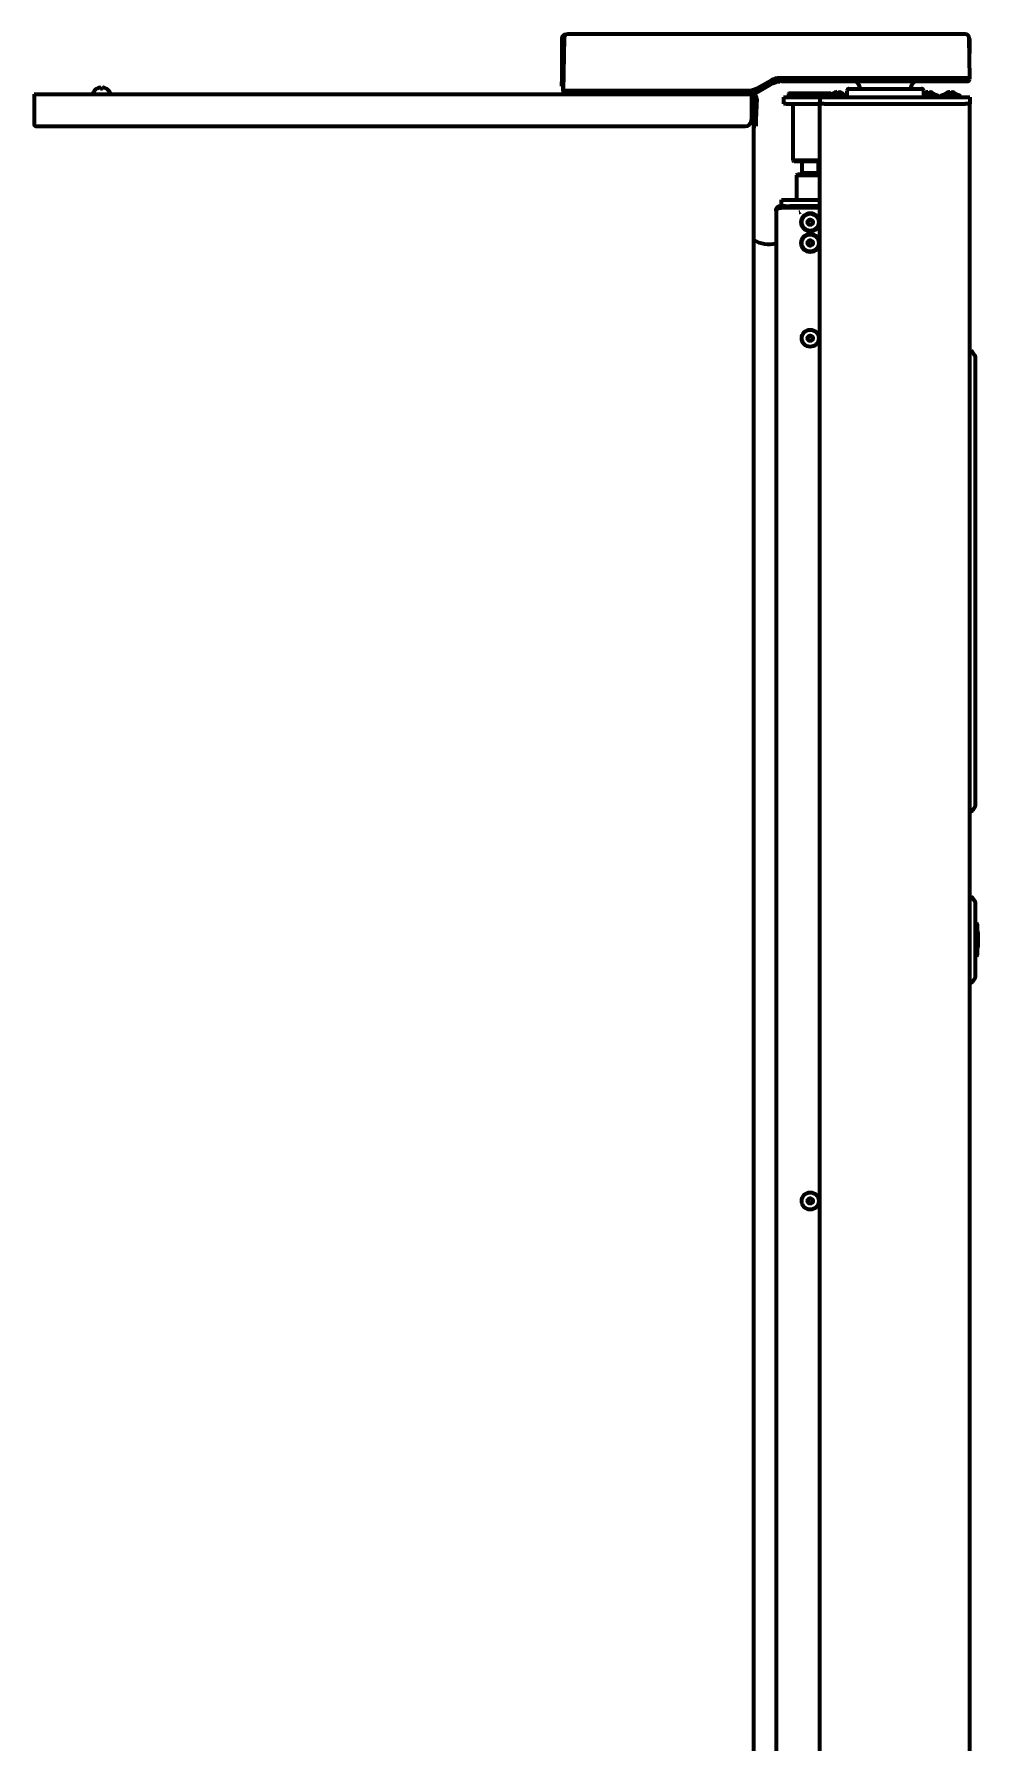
# Model space of a CAD drawing. Header units: inches. Extents: x -3077 to 7201, y 316 to 5463.
# Drawn here: x 5043 to 5484, y 2982 to 3780 of the extents above; entities that cross this region are included whole.
import ezdxf

# ---------------------------------------------------------------- set-up
doc = ezdxf.new("R2010")
doc.units = ezdxf.units.IN

msp = doc.modelspace()

# ---------------------------------------------------------------- linework, layer by layer
at = {"linetype": 'Continuous', "lineweight": 70}
for p, q in [((5289.68, 3778.26), (5289.68, 3758.01)), ((5290.71, 3778.49), (5290.28, 3753.76)), ((5290.48, 3778.26), (5290.48, 3765.21)), ((5376.73, 3780.26), (5292.51, 3780.26)), ((5380.74, 3780.26), (5376.73, 3780.26)), ((5387.42, 3780.26), (5380.74, 3780.26)), ((5391.41, 3780.26), (5387.42, 3780.26)), ((5478.15, 3780.26), (5391.41, 3780.26)), ((5480.28, 3759.76), (5479.95, 3778.49)), ((5480.08, 3778.26), (5480.08, 3771.21)), ((5479.28, 3759.76), (5391.41, 3759.76)), ((5480.28, 3759.76), (5479.28, 3759.76)), ((5480.27, 3759.24), (5480.28, 3759.76)), ((5043.11, 3752.26), (5043.11, 3750.15)), ((5043.11, 3752.26), (5378.28, 3752.26)), ((5070.61, 3752.86), (5070.61, 3752.66)), ((5072.31, 3754.7), (5072.31, 3754.73)), ((5076.91, 3754.73), (5076.91, 3754.7)), ((5078.61, 3752.66), (5078.61, 3752.86)), ((5289.68, 3756.01), (5289.68, 3758.01)), ((5290.32, 3756.01), (5289.68, 3756.01)), ((5290.28, 3754.75), (5290.3, 3756.01)), ((5290.28, 3754.75), (5290.28, 3755.49)), ((5290.28, 3753.77), (5290.28, 3754.75)), ((5290.28, 3753.76), (5290.29, 3753.24)), ((5290.28, 3753.76), (5291.28, 3753.76)), ((5290.28, 3753.76), (5290.28, 3753.76)), ((5290.28, 3753.76), (5290.29, 3753.24)), ((5376.73, 3753.76), (5291.28, 3753.76)), ((5378.28, 3752.26), (5378.28, 3750.15)), ((5378.71, 3752.26), (5378.28, 3752.26)), ((5379.23, 3752.26), (5378.71, 3752.26)), ((5379.98, 3752.66), (5381.22, 3753.38)), ((5387.41, 3758.68), (5380.73, 3754.83)), ((5381.22, 3753.38), (5387.35, 3756.92)), ((5392.35, 3758.26), (5479.27, 3758.26)), ((5395.78, 3752.76), (5395.53, 3752.51)), ((5395.53, 3752.51), (5415.53, 3752.51)), ((5395.53, 3752.51), (5395.53, 3751.01)), ((5395.78, 3752.76), (5415.28, 3752.76)), ((5422.63, 3751.76), (5414.43, 3751.76)), ((5415.53, 3752.51), (5415.28, 3752.76)), ((5415.53, 3751.76), (5415.53, 3752.51)), ((5416.65, 3752.75), (5416.65, 3752.73)), ((5418.15, 3752.73), (5418.15, 3753.13)), ((5418.9, 3753.13), (5418.9, 3752.73)), ((5420.4, 3752.75), (5420.4, 3752.73)), ((5422.83, 3753.77), (5422.8, 3751.72)), ((5423.83, 3754.76), (5457.73, 3754.76)), ((5428.83, 3755.31), (5428.84, 3754.76)), ((5452.72, 3754.76), (5452.73, 3755.31)), ((5458.77, 3751.26), (5458.73, 3753.77)), ((5465.13, 3751.76), (5458.76, 3751.76)), ((5459.15, 3752.75), (5459.15, 3752.73)), ((5460.65, 3752.73), (5460.65, 3753.13)), ((5461.4, 3753.13), (5461.4, 3752.73)), ((5462.9, 3752.75), (5462.9, 3752.73)), ((5475.38, 3751.76), (5467.18, 3751.76)), ((5469.4, 3752.75), (5469.4, 3752.73)), ((5470.9, 3752.73), (5470.9, 3753.13)), ((5471.65, 3753.13), (5471.65, 3752.73)), ((5473.15, 3752.75), (5473.15, 3752.73)), ((5043.11, 3750.15), (5043.11, 3738.25)), ((5378.71, 3751.26), (5378.28, 3751.26)), ((5378.28, 3750.15), (5378.28, 3740.25)), ((5379.28, 3749.16), (5378.28, 3749.16)), ((5379.28, 3749.26), (5379.28, 3749.16)), ((5379.28, 3749.16), (5379.28, 2083.96)), ((5379.71, 3750.22), (5379.36, 3740.3)), ((5380.71, 3750.19), (5380.36, 3740.26)), ((5393.28, 3750.76), (5394.45, 3750.76)), ((5393.28, 3750.76), (5393.28, 3747.76)), ((5394.45, 3747.76), (5393.28, 3747.76)), ((5394.45, 3750.76), (5409.11, 3750.76)), ((5394.45, 3747.76), (5409.11, 3747.76)), ((5395.53, 3751.01), (5395.78, 3750.76)), ((5405.53, 3751.01), (5395.53, 3751.01)), ((5397.53, 3747.76), (5397.53, 3721.26)), ((5414.06, 3751.01), (5405.53, 3751.01)), ((5409.11, 3750.76), (5410.28, 3750.76)), ((5410.28, 3747.76), (5409.11, 3747.76)), ((5410.28, 3750.76), (5412.28, 3750.76)), ((5410.28, 3750.76), (5410.28, 3747.76)), ((5412.28, 3747.76), (5410.28, 3747.76)), ((5412.28, 3747.76), (5410.28, 3747.76)), ((5410.28, 2109.76), (5410.28, 3747.76)), ((5412.28, 3750.76), (5478.28, 3750.76)), ((5412.28, 3747.76), (5478.28, 3747.76)), ((5414.03, 3751.36), (5414.03, 3751.16)), ((5423.03, 3751.16), (5423.03, 3751.36)), ((5465.53, 3751.16), (5465.53, 3751.36)), ((5466.78, 3751.36), (5466.78, 3751.16)), ((5475.78, 3751.16), (5475.78, 3751.36)), ((5478.28, 3750.76), (5480.28, 3750.76)), ((5480.28, 3747.76), (5478.28, 3747.76)), ((5480.28, 3747.76), (5478.28, 3747.76)), ((5480.28, 3750.76), (5480.28, 3747.76)), ((5480.28, 3747.75), (5480.28, 3747.76)), ((5480.28, 2099.76), (5480.28, 3747.76)), ((5044.11, 3737.26), (5375.28, 3737.26)), ((5379.28, 3737.96), (5379.36, 3740.3)), ((5379.28, 3737.3), (5380.26, 3737.26)), ((5380.36, 3740.26), (5380.26, 3737.26)), ((5397.53, 3721.26), (5398.03, 3720.76)), ((5405.53, 3721.26), (5397.53, 3721.26)), ((5405.53, 3720.76), (5398.03, 3720.76)), ((5401.83, 3720.76), (5401.83, 3715.41)), ((5410.28, 3721.26), (5405.53, 3721.26)), ((5410.28, 3720.76), (5405.53, 3720.76)), ((5409.63, 3715.41), (5409.63, 3720.76)), ((5480.45, 3726.61), (5480.28, 3726.61)), ((5399.73, 3714.91), (5399.23, 3714.41)), ((5399.23, 3714.41), (5410.28, 3714.41)), ((5399.23, 3714.41), (5399.23, 3702.91)), ((5399.73, 3714.91), (5410.28, 3714.91)), ((5401.83, 3715.41), (5401.33, 3714.91)), ((5401.83, 3715.41), (5409.63, 3715.41)), ((5410.13, 3714.91), (5409.63, 3715.41)), ((5389.79, 3697.93), (5389.79, 3698.05)), ((5389.79, 3697.81), (5389.79, 2350.51)), ((5391.09, 3698.89), (5391.06, 3698.89)), ((5391.59, 3699.91), (5392.5, 3699.91)), ((5391.59, 3699.91), (5391.59, 3699.11)), ((5410.28, 3699.11), (5392.22, 3699.11)), ((5392.23, 3702.91), (5394.23, 3702.91)), ((5392.23, 3699.91), (5392.23, 3702.91)), ((5392.5, 3699.91), (5393.18, 3699.91)), ((5394.23, 3699.91), (5393.18, 3699.91)), ((5394.23, 3702.91), (5396.24, 3702.91)), ((5394.23, 3699.91), (5396.24, 3699.91)), ((5396.24, 3702.91), (5398.24, 3702.91)), ((5398.24, 3699.91), (5396.24, 3699.91)), ((5398.24, 3702.91), (5410.28, 3702.91)), ((5410.28, 3699.91), (5398.24, 3699.91)), ((5480.45, 3702.94), (5480.28, 3702.94)), ((5480.45, 3702.93), (5480.28, 3702.93)), ((5480.45, 3702.93), (5480.28, 3702.93)), ((5480.45, 3702.92), (5480.28, 3702.92)), ((5480.38, 3696.76), (5480.45, 3696.76)), ((5480.28, 3675.4), (5480.45, 3675.4)), ((5480.28, 3651.69), (5480.45, 3651.69)), ((5480.28, 3632.26), (5481.01, 3632.26)), ((5482.69, 3630.18), (5481.43, 3632.04)), ((5482.78, 3629.9), (5482.78, 3628.26)), ((5482.78, 3628.26), (5482.78, 3421.26)), ((5480.28, 3417.26), (5481.01, 3417.26)), ((5482.69, 3419.33), (5481.43, 3417.47)), ((5482.78, 3421.26), (5482.78, 3419.61)), ((5481.01, 3377.26), (5480.28, 3377.26)), ((5482.69, 3375.18), (5481.43, 3377.04)), ((5482.78, 3374.9), (5482.78, 3373.01)), ((5482.78, 3373.01), (5482.78, 3341.51)), ((5483.76, 3361.57), (5483.05, 3362.81)), ((5483.53, 3364.76), (5483.28, 3364.76)), ((5483.78, 3364.51), (5483.78, 3361.54)), ((5484.03, 3360.57), (5484.03, 3353.94)), ((5483.05, 3351.7), (5483.76, 3352.94)), ((5483.78, 3352.97), (5483.78, 3350.01)), ((5483.28, 3349.76), (5483.53, 3349.76)), ((5481.01, 3337.26), (5480.28, 3337.26)), ((5482.69, 3339.33), (5481.43, 3337.47)), ((5482.78, 3341.51), (5482.78, 3339.61))]:
    msp.add_line(p, q, dxfattribs=at)
for centre, radius in [((5405.73, 3692.41), 4.25), ((5405.73, 3692.41), 4), ((5405.73, 3692.41), 1.25), ((5405.73, 3692.41), 1.15), ((5405.73, 3682.71), 4.25), ((5405.73, 3682.71), 4), ((5405.73, 3682.71), 1.25), ((5405.73, 3682.71), 1.15), ((5405.73, 3638.21), 4), ((5405.73, 3638.21), 1.25), ((5405.73, 3638.21), 1.15), ((5405.73, 3235.21), 4), ((5405.73, 3235.21), 1.25), ((5405.73, 3235.21), 1.15)]:
    msp.add_circle(centre, radius, dxfattribs=at)
for centre, radius, start, end in [((5291.48, 3778.26), 1.8, 90, 180), ((5292.51, 3778.46), 1.8, 90, 179), ((5478.15, 3778.46), 1.8, 1, 90), ((5071.01, 3752.86), 0.4, 149.69882, 180), ((5071.01, 3752.66), 0.4, 180, 270), ((5074.81, 3750.64), 4.8, 121.58373, 149.69882), ((5074.61, 3750.95), 3.78, 90.00345, 97.60407), ((5074.61, 3750.95), 3.78, 82.39595, 89.99653), ((5074.42, 3750.64), 4.8, 30.30118, 58.41865), ((5078.21, 3752.66), 0.4, 270, 0), ((5078.21, 3752.86), 0.4, 0, 30.30118), ((5291.29, 3753.26), 1, 181, 270), ((5378.71, 3750.26), 2, 358, 90), ((5414.43, 3751.36), 0.4, 90, 180), ((5418.53, 3749.51), 3.75, 120, 143.1301), ((5418.53, 3749.51), 3.73, 103.56267, 120.16679), ((5418.53, 3749.51), 3.25, 83.36926, 96.63074), ((5418.53, 3749.51), 3.73, 59.83321, 76.43733), ((5418.53, 3749.51), 3.75, 36.8699, 60), ((5422.63, 3751.36), 0.4, 0, 90), ((5423.83, 3753.76), 1, 90, 179), ((5425.83, 3755.26), 3, 1, 90), ((5455.73, 3755.26), 3, 90, 179), ((5457.73, 3753.76), 1, 1, 90), ((5461.03, 3749.51), 3.75, 120, 127.44789), ((5461.03, 3749.51), 3.73, 103.56267, 120.16679), ((5461.03, 3749.51), 3.25, 83.36926, 96.63074), ((5461.03, 3749.51), 3.73, 59.83321, 76.43733), ((5461.03, 3749.51), 3.75, 36.8699, 60), ((5465.13, 3751.36), 0.4, 0, 90), ((5467.18, 3751.36), 0.4, 90, 180), ((5471.28, 3749.51), 3.75, 120, 143.1301), ((5471.28, 3749.51), 3.73, 103.56267, 120.16679), ((5471.28, 3749.51), 3.25, 83.36926, 96.63074), ((5471.28, 3749.51), 3.73, 59.83321, 76.43733), ((5471.28, 3749.51), 3.75, 36.8699, 60), ((5475.38, 3751.36), 0.4, 0, 90), ((5479.27, 3759.26), 1, 270, 359), ((5377.28, 3749.26), 2, 0, 59.99906), ((5378.71, 3750.26), 1, 358, 90), ((5414.43, 3751.16), 0.4, 180, 270), ((5422.63, 3751.16), 0.4, 270, 0), ((5423.29, 3751.26), 0.5, 225.35455, 270), ((5458.27, 3751.26), 0.5, 270, 1), ((5465.13, 3751.16), 0.4, 270, 0), ((5467.18, 3751.16), 0.4, 180, 270), ((5475.38, 3751.16), 0.4, 270, 0), ((5386.53, 3695.8), 13.69, 238.04069, 283.77872), ((5481.01, 3631.76), 0.5, 34.28688, 90), ((5482.28, 3629.9), 0.5, 0, 34.28688), ((5481.01, 3417.76), 0.5, 270, 325.71312), ((5482.28, 3419.61), 0.5, 325.71312, 0), ((5481.01, 3376.76), 0.5, 34.28688, 90), ((5482.28, 3374.9), 0.5, 0, 34.28688), ((5483.28, 3365.26), 0.5, 180, 270), ((5484.78, 3363.81), 2, 180, 210), ((5483.53, 3364.51), 0.25, 0, 90), ((5482.03, 3360.57), 2, 0, 30), ((5482.03, 3353.94), 2, 330, 0), ((5484.78, 3350.7), 2, 150, 180), ((5483.28, 3349.26), 0.5, 90, 180), ((5483.53, 3350.01), 0.25, 270, 0), ((5481.01, 3337.76), 0.5, 270, 325.71312), ((5482.28, 3339.61), 0.5, 325.71312, 0)]:
    msp.add_arc(centre, radius, start, end, dxfattribs=at)
for centre, major_axis, ratio, start_param, end_param in [((5256.6, 1829.59), (33.62, 1929.43), 0.001054, 6.222763, 6.22943), ((5392.35, 3748.26), (8.8, 4.76), 1, 1.541341, 1.598426), ((5392.35, 3748.26), (-10, 0), 1, 4.712389, 4.797749), ((5417.9, 3749.51), (0, -3.64), 0.707107, 3.044426, 3.23876), ((5419.15, 3749.51), (0, 3.64), 0.707107, 6.186018, 6.380352), ((5460.4, 3749.51), (0, -3.64), 0.707107, 3.044426, 3.23876), ((5461.65, 3749.51), (0, 3.64), 0.707107, 6.186018, 6.380352), ((5470.65, 3749.51), (0, -3.64), 0.707107, 3.044426, 3.23876), ((5471.9, 3749.51), (0, 3.64), 0.707107, 6.186018, 6.380352), ((5044.11, 3738.25), (1, 0), 0.99863, 3.141593, 4.712389), ((5375.28, 3740.25), (3, 0), 0.99863, 4.712389, 6.283185)]:
    msp.add_ellipse(centre, major_axis=major_axis, ratio=ratio, start_param=start_param, end_param=end_param, dxfattribs=at)
for points, knots in [([(5391.41, 3759.76), (5391.06, 3759.76), (5390.71, 3759.74), (5390.03, 3759.65), (5389.69, 3759.58), (5389.18, 3759.44), (5389.02, 3759.39), (5388.77, 3759.3), (5388.69, 3759.27), (5388.52, 3759.21), (5388.44, 3759.17), (5388.04, 3759.01), (5387.72, 3758.85), (5387.41, 3758.68)], [0, 0, 0, 0, 0.25, 0.25, 0.5, 0.5, 0.625, 0.625, 0.6875, 0.6875, 0.75, 0.75, 1, 1, 1, 1]), ([(5074.11, 3754.7), (5074.11, 3754.83), (5074.11, 3754.93), (5074.11, 3755.07), (5074.11, 3755.11), (5074.11, 3755.19), (5074.11, 3755.22), (5074.11, 3755.25)], [0, 0, 0, 0, 0.5, 0.5, 0.75, 0.75, 1, 1, 1, 1]), ([(5076.91, 3754.7), (5076.71, 3754.83), (5076.5, 3754.93), (5076.18, 3755.07), (5076.07, 3755.11), (5075.84, 3755.19), (5075.73, 3755.22), (5075.61, 3755.25)], [0, 0, 0, 0, 0.5, 0.5, 0.75, 0.75, 1, 1, 1, 1]), ([(5290.31, 3755.67), (5290.31, 3755.71), (5290.31, 3755.75), (5290.32, 3755.83), (5290.32, 3755.88), (5290.32, 3755.95), (5290.32, 3755.98), (5290.32, 3756.01), (5290.32, 3756.02)], [0, 0, 0, 0, 0.386959, 0.386959, 0.773919, 0.773919, 0.967399, 1, 1, 1, 1]), ([(5380.73, 3754.83), (5380.42, 3754.66), (5380.11, 3754.51), (5379.47, 3754.24), (5379.14, 3754.13), (5378.64, 3753.99), (5378.47, 3753.95), (5378.21, 3753.89), (5378.13, 3753.88), (5377.95, 3753.85), (5377.52, 3753.78), (5377.09, 3753.76), (5376.73, 3753.76)], [0, 0, 0, 0, 0.25, 0.25, 0.5, 0.5, 0.625, 0.625, 0.6875, 0.6875, 0.75, 1, 1, 1, 1]), ([(5378.48, 3752.26), (5378.54, 3752.26), (5378.61, 3752.26), (5378.74, 3752.27), (5378.8, 3752.27), (5379, 3752.3), (5379.13, 3752.32), (5379.31, 3752.37), (5379.38, 3752.39), (5379.47, 3752.43), (5379.5, 3752.44), (5379.56, 3752.46), (5379.59, 3752.47), (5379.74, 3752.53), (5379.86, 3752.59), (5379.98, 3752.66)], [0, 0, 0, 0, 0.125, 0.125, 0.25, 0.25, 0.5, 0.5, 0.625, 0.625, 0.6875, 0.6875, 0.75, 0.75, 1, 1, 1, 1]), ([(5387.85, 3757.19), (5388.14, 3757.33), (5388.72, 3757.59), (5389.32, 3757.79), (5389.7, 3757.9), (5389.78, 3757.92), (5389.93, 3757.96), (5390.16, 3758.02), (5390.4, 3758.06), (5390.87, 3758.15), (5391.18, 3758.19), (5391.5, 3758.22)], [0, 0, 0, 0, 0.25, 0.5, 0.5, 0.5625, 0.5625, 0.625, 0.75, 0.75, 1, 1, 1, 1]), ([(5389.79, 3698.22), (5389.79, 3698.22), (5389.79, 3698.24), (5389.8, 3698.26), (5389.8, 3698.28), (5389.8, 3698.3), (5389.8, 3698.32), (5389.81, 3698.34), (5389.81, 3698.36), (5389.81, 3698.38), (5389.81, 3698.4), (5389.82, 3698.42), (5389.82, 3698.44), (5389.83, 3698.46), (5389.83, 3698.48), (5389.84, 3698.51), (5389.84, 3698.53), (5389.85, 3698.55), (5389.85, 3698.57), (5389.86, 3698.59), (5389.86, 3698.61), (5389.87, 3698.63), (5389.88, 3698.66), (5389.88, 3698.68), (5389.89, 3698.7), (5389.9, 3698.72), (5389.91, 3698.74), (5389.92, 3698.77), (5389.92, 3698.79), (5389.93, 3698.81), (5389.94, 3698.83), (5389.95, 3698.85), (5389.98, 3698.92), (5390.04, 3699.02), (5390.13, 3699.17), (5390.24, 3699.3), (5390.36, 3699.42), (5390.49, 3699.53), (5390.62, 3699.63), (5390.77, 3699.71), (5390.89, 3699.77), (5390.97, 3699.8), (5391.01, 3699.81), (5391.05, 3699.82), (5391.09, 3699.84), (5391.13, 3699.85), (5391.17, 3699.86), (5391.21, 3699.87), (5391.26, 3699.87), (5391.3, 3699.88), (5391.34, 3699.89), (5391.38, 3699.89), (5391.42, 3699.9), (5391.46, 3699.9), (5391.51, 3699.9), (5391.55, 3699.91), (5391.58, 3699.91), (5391.59, 3699.91)], [0, 0, 0, 0, 0.008318, 0.016663, 0.025033, 0.033431, 0.041855, 0.050306, 0.058784, 0.067289, 0.075822, 0.084383, 0.092972, 0.101589, 0.110234, 0.118908, 0.12761, 0.136341, 0.145102, 0.153891, 0.16271, 0.171559, 0.180437, 0.189346, 0.198284, 0.207253, 0.216253, 0.225283, 0.234343, 0.243435, 0.252558, 0.261712, 0.270898, 0.334721, 0.398233, 0.461488, 0.524538, 0.583363, 0.643194, 0.704072, 0.766035, 0.780791, 0.795527, 0.810243, 0.82494, 0.839619, 0.85428, 0.868923, 0.883549, 0.898159, 0.912752, 0.92733, 0.941892, 0.95644, 0.970973, 0.985493, 1, 1, 1, 1]), ([(5391.59, 3699), (5391.58, 3699), (5391.57, 3699), (5391.55, 3698.99), (5391.53, 3698.99), (5391.5, 3698.99), (5391.48, 3698.98), (5391.46, 3698.98), (5391.44, 3698.98), (5391.42, 3698.97), (5391.4, 3698.97), (5391.38, 3698.96), (5391.36, 3698.96), (5391.34, 3698.96), (5391.31, 3698.95), (5391.29, 3698.95), (5391.27, 3698.94), (5391.25, 3698.94), (5391.23, 3698.93), (5391.21, 3698.93), (5391.19, 3698.92), (5391.17, 3698.92), (5391.15, 3698.91), (5391.13, 3698.91), (5391.11, 3698.91), (5391.09, 3698.9), (5391.07, 3698.9), (5391.05, 3698.89), (5391.03, 3698.89), (5391.01, 3698.88), (5390.99, 3698.88), (5390.97, 3698.87), (5390.95, 3698.86), (5390.93, 3698.86), (5390.91, 3698.85), (5390.9, 3698.85), (5390.88, 3698.84), (5390.86, 3698.84), (5390.84, 3698.83), (5390.82, 3698.83), (5390.8, 3698.82), (5390.78, 3698.81), (5390.77, 3698.81), (5390.75, 3698.8), (5390.73, 3698.8), (5390.71, 3698.79), (5390.7, 3698.79), (5390.68, 3698.78), (5390.66, 3698.77), (5390.64, 3698.77), (5390.63, 3698.76), (5390.61, 3698.75), (5390.59, 3698.75), (5390.58, 3698.74), (5390.56, 3698.73), (5390.54, 3698.73), (5390.53, 3698.72), (5390.51, 3698.71), (5390.5, 3698.71), (5390.48, 3698.7), (5390.47, 3698.69), (5390.45, 3698.69), (5390.43, 3698.68), (5390.42, 3698.67), (5390.41, 3698.67), (5390.39, 3698.66), (5390.38, 3698.65), (5390.35, 3698.64), (5390.33, 3698.63), (5390.29, 3698.61), (5390.26, 3698.59), (5390.23, 3698.57), (5390.2, 3698.55), (5390.17, 3698.53), (5390.14, 3698.51), (5390.11, 3698.49), (5390.09, 3698.47), (5390.06, 3698.45), (5390.04, 3698.42), (5390.01, 3698.4), (5389.99, 3698.38), (5389.97, 3698.36), (5389.95, 3698.34), (5389.94, 3698.31), (5389.92, 3698.29), (5389.9, 3698.27), (5389.89, 3698.24), (5389.88, 3698.22), (5389.86, 3698.19), (5389.85, 3698.17), (5389.84, 3698.14), (5389.83, 3698.12), (5389.82, 3698.09), (5389.82, 3698.07), (5389.81, 3698.04), (5389.8, 3698.02), (5389.8, 3697.99), (5389.8, 3697.96), (5389.79, 3697.94), (5389.79, 3697.93)], [0, 0, 0, 0, 0.007389, 0.014772, 0.022148, 0.029517, 0.036879, 0.044235, 0.051584, 0.058927, 0.066263, 0.073593, 0.080917, 0.088234, 0.095545, 0.102851, 0.11015, 0.117443, 0.12473, 0.132011, 0.139286, 0.146556, 0.15382, 0.161078, 0.16833, 0.175578, 0.182819, 0.190055, 0.197286, 0.204512, 0.211732, 0.218948, 0.226158, 0.233363, 0.240563, 0.247758, 0.254949, 0.262134, 0.269315, 0.276492, 0.283663, 0.29083, 0.297993, 0.305151, 0.312305, 0.319455, 0.326601, 0.333742, 0.340879, 0.348012, 0.355142, 0.362267, 0.369389, 0.376507, 0.383621, 0.390731, 0.397838, 0.404942, 0.412042, 0.419138, 0.426232, 0.433322, 0.440409, 0.447493, 0.454573, 0.461651, 0.468726, 0.475798, 0.493613, 0.511357, 0.529031, 0.546636, 0.564173, 0.581643, 0.599048, 0.616388, 0.633665, 0.650879, 0.668031, 0.685123, 0.702157, 0.719132, 0.73605, 0.752913, 0.769721, 0.786476, 0.803179, 0.819831, 0.836433, 0.852987, 0.869493, 0.885954, 0.90237, 0.918742, 0.935073, 0.951363, 0.967613, 0.983825, 1, 1, 1, 1]), ([(5389.79, 3697.8), (5389.79, 3697.83), (5389.79, 3697.85), (5389.79, 3697.89), (5389.79, 3697.91), (5389.79, 3697.93)], [0, 0, 0, 0, 0.5, 0.5, 1, 1, 1, 1])]:
    msp.add_open_spline(points, degree=3, knots=knots, dxfattribs=at)
for points in [[(5073.61, 3755.25), (5073.56, 3755.24), (5073.45, 3755.21), (5073.29, 3755.16), (5073.13, 3755.1), (5072.98, 3755.04), (5072.82, 3754.97), (5072.67, 3754.9), (5072.5, 3754.81), (5072.38, 3754.74), (5072.31, 3754.7)], [(5074.11, 3755.25), (5074.09, 3755.25), (5074.04, 3755.26), (5073.97, 3755.27), (5073.9, 3755.27), (5073.83, 3755.27), (5073.76, 3755.27), (5073.69, 3755.26), (5073.64, 3755.25), (5073.61, 3755.25)], [(5075.61, 3755.25), (5075.59, 3755.25), (5075.54, 3755.26), (5075.46, 3755.27), (5075.39, 3755.27), (5075.32, 3755.27), (5075.25, 3755.26), (5075.18, 3755.26), (5075.14, 3755.25), (5075.11, 3755.25)], [(5075.11, 3755.25), (5075.11, 3755.24), (5075.11, 3755.21), (5075.11, 3755.16), (5075.11, 3755.1), (5075.11, 3755.04), (5075.11, 3754.97), (5075.11, 3754.9), (5075.11, 3754.81), (5075.11, 3754.74), (5075.11, 3754.7)], [(5389.79, 3698.05), (5389.79, 3698.1), (5389.79, 3698.16), (5389.79, 3698.22)], [(5392.22, 3699.11), (5392.01, 3699.07), (5391.8, 3699.04), (5391.59, 3699)], [(5391.94, 3699.11), (5392.04, 3699.11), (5392.13, 3699.11), (5392.22, 3699.11)], [(5401.09, 3697.06), (5400.9, 3697), (5400.72, 3696.94), (5400.53, 3696.88)]]:
    msp.add_open_spline(points, degree=3, dxfattribs=at)

doc.saveas('drawing.dxf')
